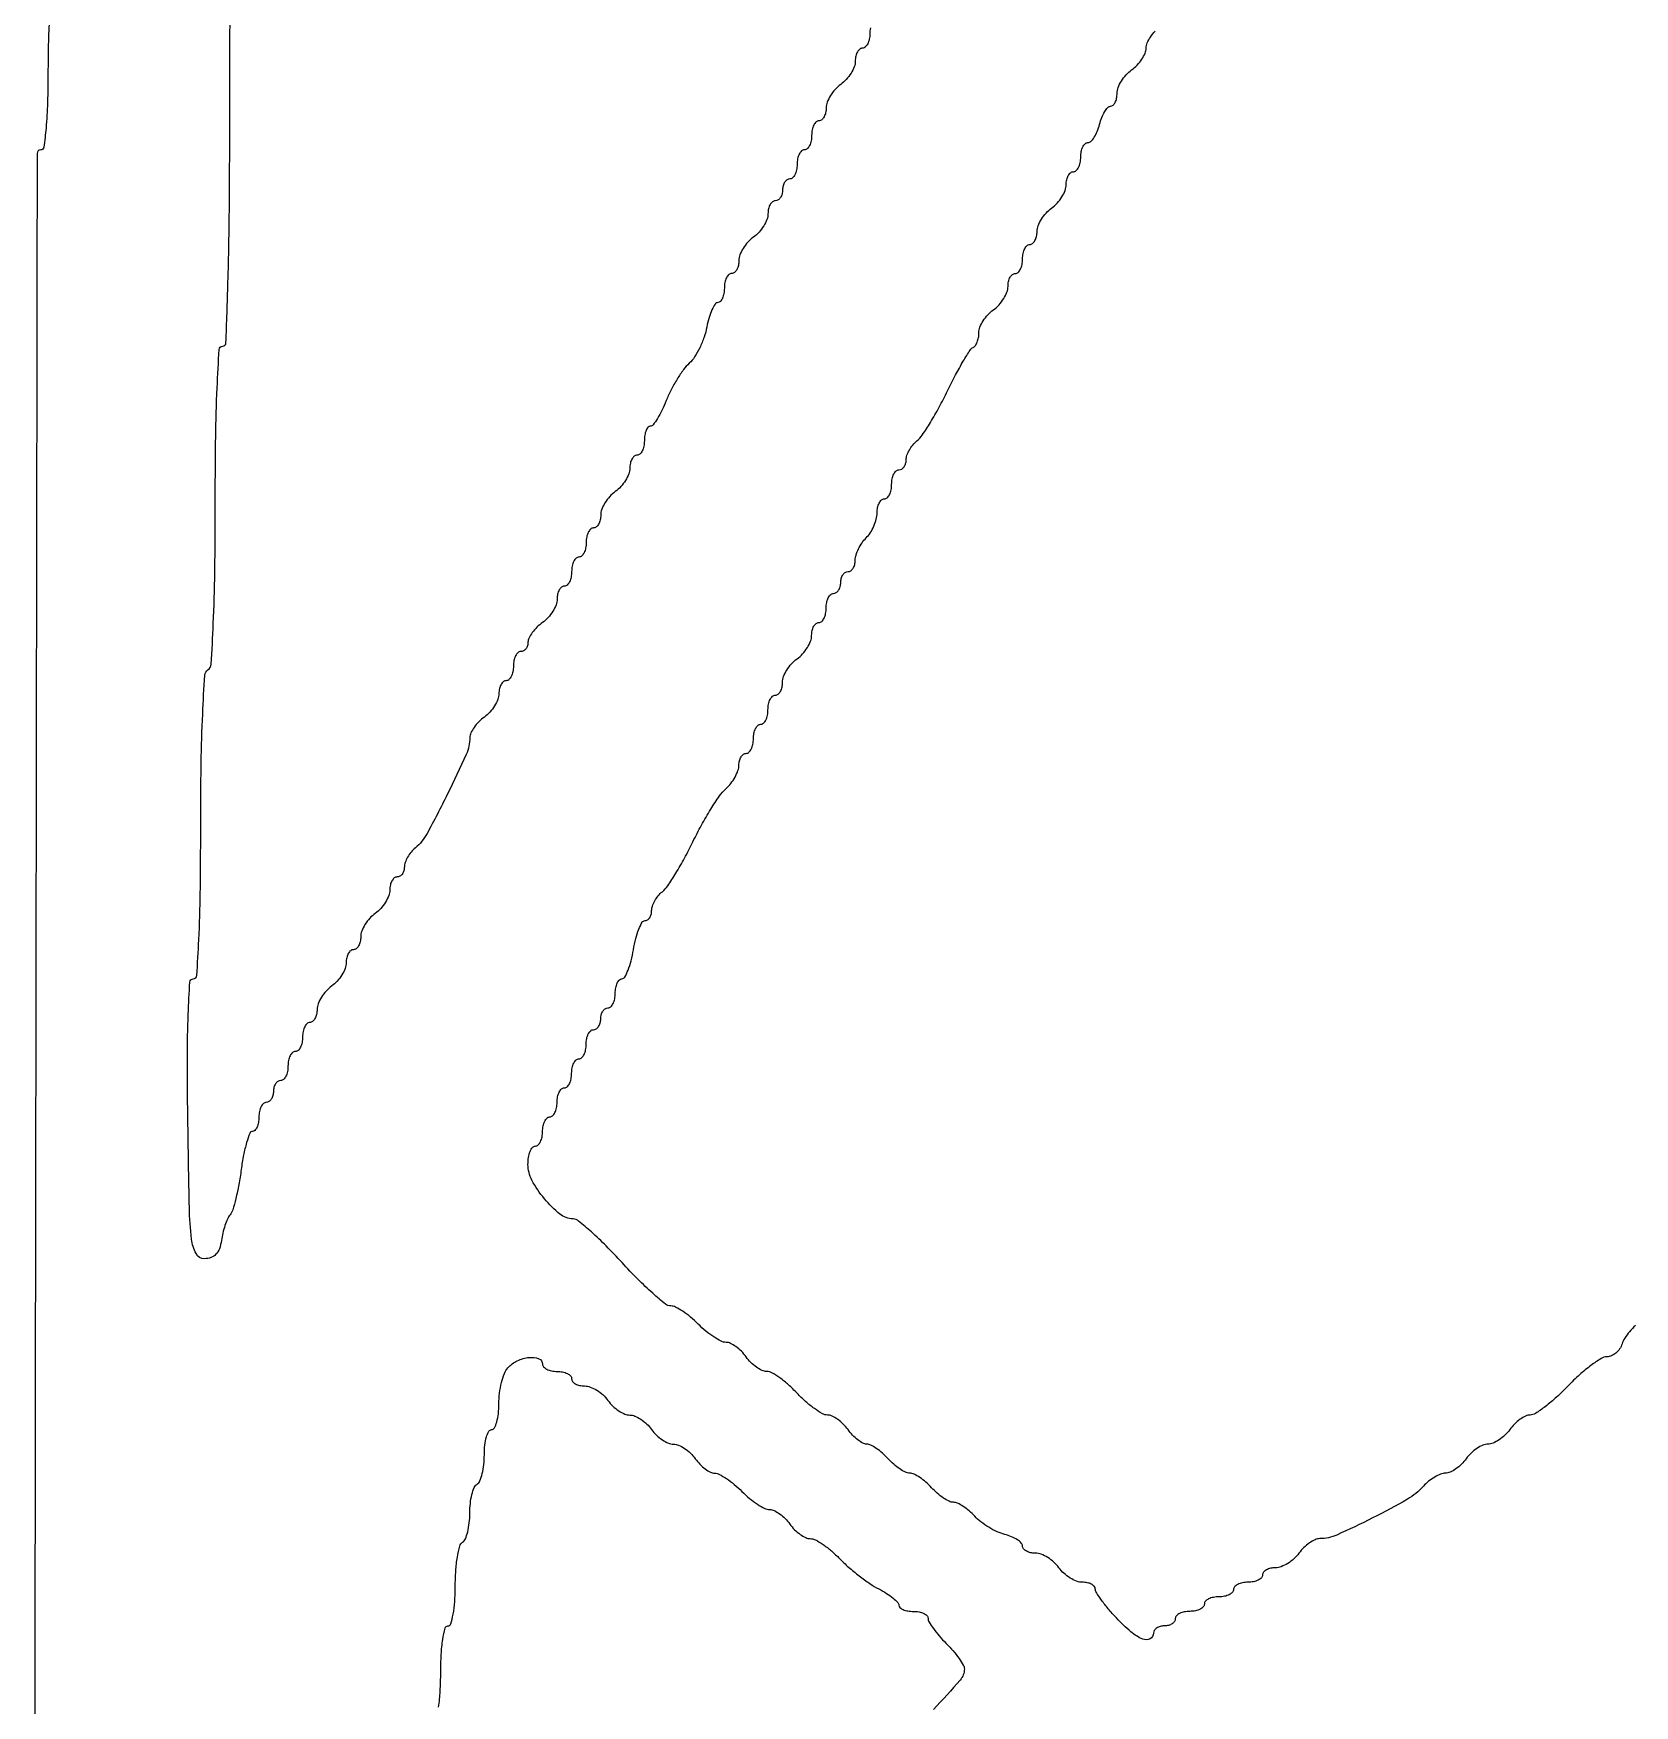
# Model space of a CAD drawing. Extents: x 70 to 555, y 314 to 2123.
# Drawn here: x 70 to 290.1, y 1663 to 1893 of the extents above; entities that cross this region are included whole.
import ezdxf

# ---------------------------------------------------------------- set-up
doc = ezdxf.new("R2010")
doc.units = 0

msp = doc.modelspace()

# ---------------------------------------------------------------- linework, layer by layer
for points in [[(72.272727, 1896, 0.015486), (72.064968, 1892.523566, 0.007181), (72, 1888, -0.007181), (71.935032, 1883.476434, -0.015486), (71.727273, 1880, -0.010792), (71.43167, 1877.377449, -0.375539), (71, 1877, 0.413763), (70.501511, 1876.502276, 0.000005), (70.25038, 1712.125, 0.000282), (70.057133, 1509.856089, 0.000098), (70, 1218.5, 0.000098)], [(70.25038, 724.875, 0.000005), (70.501511, 560.497724, 0.413763)], [(185.073693, 1893.765418, 0.048028), (185, 1893, -0.048028), (184.926307, 1892.234582, -0.068025), (184.70625, 1891.5875, -0.088204), (184.381882, 1891.151477, -0.191087), (184, 1891, 0.173062), (183.618433, 1890.863853, 0.093597), (183.29375, 1890.477348, 0.073949), (183.074067, 1889.901422, 0.054248), (183, 1889.220759, -0.091287), (182.855253, 1888.434551, -0.047927), (182.4125, 1887.540724, -0.045499), (181.765149, 1886.683198, -0.052224), (181, 1886, 0.052224), (180.234851, 1885.316802, 0.045499), (179.5875, 1884.459276, 0.047927), (179.144747, 1883.565449, 0.091287), (179, 1882.779241, -0.054248), (178.925933, 1882.098578, -0.073949), (178.70625, 1881.522652, -0.093597), (178.381567, 1881.136147, -0.173062), (178, 1881, 0.191087), (177.618118, 1880.848523, 0.088204), (177.29375, 1880.4125, 0.068025), (177.073693, 1879.765418, 0.048028), (177, 1879, -0.048028), (176.926307, 1878.234582, -0.068025), (176.70625, 1877.5875, -0.088204), (176.381882, 1877.151477, -0.191087), (176, 1877, 0.191087), (175.618118, 1876.848523, 0.088204), (175.29375, 1876.4125, 0.068025), (175.073693, 1875.765418, 0.048028), (175, 1875, -0.048028), (174.926307, 1874.234582, -0.068025), (174.70625, 1873.5875, -0.088204), (174.381882, 1873.151477, -0.191087), (174, 1873, 0.148195), (173.618646, 1872.884432, 0.098894), (173.29375, 1872.559375, 0.082425), (173.074694, 1872.073457, 0.064853), (173, 1871.5, -0.064853), (172.925306, 1870.926543, -0.082425), (172.70625, 1870.440625, -0.098894), (172.381354, 1870.115568, -0.148195), (172, 1870, 0.173062), (171.618433, 1869.863853, 0.093597), (171.29375, 1869.477348, 0.073949), (171.074067, 1868.901422, 0.054248), (171, 1868.220759, -0.091287), (170.855253, 1867.434551, -0.047927), (170.4125, 1866.540724, -0.045499), (169.765149, 1865.683198, -0.052224), (169, 1865, 0.052224), (168.234851, 1864.316802, 0.045499), (167.5875, 1863.459276, 0.047927), (167.144747, 1862.565449, 0.091287), (167, 1861.779241, -0.054248), (166.925933, 1861.098578, -0.073949), (166.70625, 1860.522652, -0.093597), (166.381567, 1860.136147, -0.173062), (166, 1860, 0.191087), (165.618118, 1859.848523, 0.088204), (165.29375, 1859.4125, 0.068025), (165.073693, 1858.765418, 0.048028), (165, 1858, -0.0425), (164.934799, 1857.234318, -0.062142), (164.738942, 1856.5875, -0.081598), (164.4511, 1856.149103, -0.209741), (164.111291, 1856, 0.252506), (163.728001, 1855.793252, 0.039279), (163.298328, 1855.012203, 0.03576), (162.898049, 1853.925531, 0.024003), (162.591733, 1852.637288, -0.036851), (162.219052, 1851.231335, -0.029774), (161.621758, 1849.787762, -0.030695), (160.905579, 1848.517006, -0.065255), (160.175561, 1847.65888, 0.050086), (159.393442, 1846.793918, 0.020652), (158.508782, 1845.483327, 0.020186), (157.668442, 1843.988339, 0.024458), (157.008472, 1842.521592, -0.018719), (156.41996, 1841.172504, -0.027162), (155.793678, 1840.034468, -0.025798), (155.20637, 1839.192334, -0.231569), (154.813354, 1839, 0.223848), (154.501972, 1838.853242, 0.076066), (154.238923, 1838.4125, 0.057859), (154.059499, 1837.765855, 0.038787), (154, 1837, -0.048028), (153.926307, 1836.234582, -0.068025), (153.70625, 1835.5875, -0.088204), (153.381882, 1835.151477, -0.191087), (153, 1835, 0.173062), (152.618433, 1834.863853, 0.093597), (152.29375, 1834.477348, 0.073949), (152.074067, 1833.901422, 0.054248), (152, 1833.220759, -0.091287), (151.855253, 1832.434551, -0.047927), (151.4125, 1831.540724, -0.045499), (150.765149, 1830.683198, -0.052224), (150, 1830, 0.052224), (149.234851, 1829.316802, 0.045499), (148.5875, 1828.459276, 0.047927), (148.144747, 1827.565449, 0.091287), (148, 1826.779241, -0.054248), (147.925933, 1826.098578, -0.073949), (147.70625, 1825.522652, -0.093597), (147.381567, 1825.136147, -0.173062), (147, 1825, 0.191087), (146.618118, 1824.848523, 0.088204), (146.29375, 1824.4125, 0.068025), (146.073693, 1823.765418, 0.048028), (146, 1823, -0.048028), (145.926307, 1822.234582, -0.068025), (145.70625, 1821.5875, -0.088204), (145.381882, 1821.151477, -0.191087), (145, 1821, 0.191087), (144.618118, 1820.848523, 0.088204), (144.29375, 1820.4125, 0.068025), (144.073693, 1819.765418, 0.048028), (144, 1819, -0.048028), (143.926307, 1818.234582, -0.068025), (143.70625, 1817.5875, -0.088204), (143.381882, 1817.151477, -0.191087), (143, 1817, 0.173062), (142.618433, 1816.863853, 0.093597), (142.29375, 1816.477348, 0.073949), (142.074067, 1815.901422, 0.054248), (142, 1815.220759, -0.091287), (141.855253, 1814.434551, -0.047927), (141.4125, 1813.540724, -0.045499), (140.765149, 1812.683198, -0.052224), (140, 1812, 0.038332), (139.234732, 1811.353917, 0.039803), (138.5875, 1810.606151, 0.043072), (138.139145, 1809.871239, 0.115942), (138, 1809.279241, -0.07663), (137.924656, 1808.790518, -0.089631), (137.70625, 1808.375777, -0.10076), (137.381366, 1808.098521, -0.127083), (137, 1808, 0.191087), (136.618118, 1807.848523, 0.088204), (136.29375, 1807.4125, 0.068025), (136.073693, 1806.765418, 0.048028), (136, 1806, -0.048028), (135.926307, 1805.234582, -0.068025), (135.70625, 1804.5875, -0.088204), (135.381882, 1804.151477, -0.191087), (135, 1804, 0.173062), (134.618433, 1803.863853, 0.093597), (134.29375, 1803.477348, 0.073949), (134.074067, 1802.901422, 0.054248), (134, 1802.220759, -0.091287), (133.855253, 1801.434551, -0.047927), (133.4125, 1800.540724, -0.045499), (132.765149, 1799.683198, -0.052224), (132, 1799, 0.041374), (131.234783, 1798.345959, 0.041345), (130.5875, 1797.57471, 0.04461), (130.140838, 1796.806093, 0.109753), (130, 1796.172208, -0.106008), (129.504588, 1793.861785, -0.009066), (126.90741, 1788.353394, -0.009559), (124.116141, 1782.963393, -0.09557), (122.51218, 1781.010108, 0.047835), (121.933579, 1780.428116, 0.041395), (121.444203, 1779.719109, 0.043469), (121.108577, 1778.995922, 0.087127), (121, 1778.377555, -0.070908), (120.924963, 1777.851101, -0.086403), (120.70625, 1777.404657, -0.100269), (120.381339, 1777.106184, -0.136626), (120, 1777, 0.173062), (119.618433, 1776.863853, 0.093597), (119.29375, 1776.477348, 0.073949), (119.074067, 1775.901422, 0.054248), (119, 1775.220759, -0.091287), (118.855253, 1774.434551, -0.047927), (118.4125, 1773.540724, -0.045499), (117.765149, 1772.683198, -0.052224), (117, 1772, 0.052224), (116.234851, 1771.316802, 0.045499), (115.5875, 1770.459276, 0.047927), (115.144747, 1769.565449, 0.091287), (115, 1768.779241, -0.054248), (114.925933, 1768.098578, -0.073949), (114.70625, 1767.522652, -0.093597), (114.381567, 1767.136147, -0.173062), (114, 1767, 0.173062), (113.618433, 1766.863853, 0.093597), (113.29375, 1766.477348, 0.073949), (113.074067, 1765.901422, 0.054248), (113, 1765.220759, -0.091287), (112.855253, 1764.434551, -0.047927), (112.4125, 1763.540724, -0.045499), (111.765149, 1762.683198, -0.052224), (111, 1762, 0.052224), (110.234851, 1761.316802, 0.045499), (109.5875, 1760.459276, 0.047927), (109.144747, 1759.565449, 0.091287), (109, 1758.779241, -0.054248), (108.925933, 1758.098578, -0.073949), (108.70625, 1757.522652, -0.093597), (108.381567, 1757.136147, -0.173062), (108, 1757, 0.191087), (107.618118, 1756.848523, 0.088204), (107.29375, 1756.4125, 0.068025), (107.073693, 1755.765418, 0.048028), (107, 1755, -0.048028), (106.926307, 1754.234582, -0.068025), (106.70625, 1753.5875, -0.088204), (106.381882, 1753.151477, -0.191087), (106, 1753, 0.191087), (105.618118, 1752.848523, 0.088204), (105.29375, 1752.4125, 0.068025), (105.073693, 1751.765418, 0.048028), (105, 1751, -0.048028), (104.926307, 1750.234582, -0.068025), (104.70625, 1749.5875, -0.088204), (104.381882, 1749.151477, -0.191087), (104, 1749, 0.148195), (103.618646, 1748.884432, 0.098894), (103.29375, 1748.559375, 0.082425), (103.074694, 1748.073457, 0.064853), (103, 1747.5, -0.064853), (102.925306, 1746.926543, -0.082425), (102.70625, 1746.440625, -0.098894), (102.381354, 1746.115568, -0.148195), (102, 1746, 0.191087), (101.618118, 1745.848523, 0.088204), (101.29375, 1745.4125, 0.068025), (101.073693, 1744.765418, 0.048028), (101, 1744, -0.041634), (100.936129, 1743.234277, -0.061167), (100.744094, 1742.5875, -0.08039), (100.462018, 1742.148618, -0.212914), (100.128831, 1742, 0.307982), (99.752774, 1741.744089, 0.021215), (99.309963, 1740.465156, 0.024378), (98.893162, 1738.77766, 0.01538), (98.56454, 1736.774998, -0.01216), (98.237646, 1734.699294, -0.015004), (97.828305, 1732.783747, -0.013415), (97.397265, 1731.210146, -0.098384), (97.031528, 1730.524998, 0.067437), (96.684648, 1729.961494, 0.023165), (96.33677, 1729.066718, 0.022536), (96.039971, 1728.032306, 0.02423), (95.845818, 1727, -0.051332), (95.571575, 1725.879481, -0.103111), (95.099207, 1725.105727, -0.119866), (94.411386, 1724.656453, -0.085209), (93.5, 1724.5, -0.280506), (92.351165, 1725.199553, -0.090099), (91.741546, 1727.190199, -0.024171), (91.441922, 1731.517509, -0.001673), (91.228407, 1743.75, -0.003553), (91.169521, 1752.160358, -0.009709), (91.285607, 1758.105682, -0.005137), (91.504695, 1762.553663, -0.396895), (91.978407, 1763, 0.395158), (92.456048, 1763.447339, 0.004188), (92.737804, 1768.374591, 0.008847), (92.939361, 1774.863282, 0.00334), (93, 1783.940983, -0.003666), (93.064115, 1792.684644, -0.007922), (93.269317, 1799.408659, -0.003483), (93.554633, 1804.754908, -0.243906), (94, 1805.5, 0.244708), (94.447439, 1806.251138, 0.003239), (94.731564, 1811.841886, 0.007602), (94.936202, 1818.873359, 0.003473), (95, 1828.059017, -0.003257), (95.061006, 1837.424369, -0.00813), (95.261394, 1844.264754, -0.003401), (95.539134, 1849.565619, -0.396993), (96, 1850, 0.403851), (96.473392, 1850.456874, 0.001526), (96.742647, 1858.75, 0.005325), (96.940414, 1869.294378, 0.002026), (97, 1884, -0.002026), (97.059586, 1898.705622, -0.005325)], [(290.277762, 1715.332217, 0.030532), (289.458563, 1714.464329, 0.031468), (288.797942, 1713.563177, 0.06568), (288.429139, 1712.776738, -0.071803), (288.100495, 1712.097591, -0.067254), (287.587015, 1711.521917, -0.071492), (286.973993, 1711.132962, -0.106058), (286.354212, 1711, 0.139505), (285.544803, 1710.769685, 0.0218), (284.158119, 1709.825, 0.022821), (282.582198, 1708.531575, 0.018125), (281, 1707, -0.01632), (279.429014, 1705.468259, -0.021127), (277.886934, 1704.175, -0.019418), (276.540773, 1703.220481, -0.145502), (275.79916, 1703, 0.111353), (275.176457, 1702.85958, 0.044231), (274.41688, 1702.4125, 0.040952), (273.651912, 1701.76523, 0.040564), (273, 1701, -0.046192), (272.333162, 1700.234835, -0.043436), (271.524124, 1699.5875, -0.046457), (270.700861, 1699.142914, -0.100918), (270, 1699, 0.100918), (269.299139, 1698.857086, 0.046457), (268.475876, 1698.4125, 0.043436), (267.666838, 1697.765165, 0.046192), (267, 1697, -0.042098), (266.344051, 1696.234793, -0.041686), (265.567169, 1695.5875, -0.044932), (264.790435, 1695.141194, -0.108353), (264.146536, 1695, 0.095131), (263.490768, 1694.874093, 0.039004), (262.674269, 1694.472249, 0.036785), (261.840411, 1693.890869, 0.03889), (261.117295, 1693.203401, -0.079264), (258.914878, 1691.423579, -0.013333), (254.129033, 1688.841212, -0.011915), (249.208799, 1686.498861, -0.105511), (246.871088, 1686, 0.107409), (246.220321, 1685.858573, 0.045142), (245.438008, 1685.4125, 0.041914), (244.65726, 1684.765201, 0.042594), (244, 1684, -0.052224), (243.316802, 1683.234851, -0.045499), (242.459276, 1682.5875, -0.047927), (241.565449, 1682.144747, -0.091287), (240.779241, 1682, 0.054248), (240.098578, 1681.925933, 0.073949), (239.522652, 1681.70625, 0.093597), (239.136147, 1681.381567, 0.173062), (239, 1681, -0.191087), (238.848523, 1680.618118, -0.088204), (238.4125, 1680.29375, -0.068025), (237.765418, 1680.073693, -0.048028), (237, 1680, 0.048028), (236.234582, 1679.926307, 0.068025), (235.5875, 1679.70625, 0.088204), (235.151477, 1679.381882, 0.191087), (235, 1679, -0.191087), (234.848523, 1678.618118, -0.088204), (234.4125, 1678.29375, -0.068025), (233.765418, 1678.073693, -0.048028), (233, 1678, 0.048028), (232.234582, 1677.926307, 0.068025), (231.5875, 1677.70625, 0.088204), (231.151477, 1677.381882, 0.191087), (231, 1677, -0.191087), (230.848523, 1676.618118, -0.088204), (230.4125, 1676.29375, -0.068025), (229.765418, 1676.073693, -0.048028), (229, 1676, 0.048028), (228.234582, 1675.926307, 0.068025), (227.5875, 1675.70625, 0.088204), (227.151477, 1675.381882, 0.191087), (227, 1675, -0.148195), (226.884432, 1674.618646, -0.098894), (226.559375, 1674.29375, -0.082425), (226.073457, 1674.074694, -0.064853), (225.5, 1674, 0.064853), (224.926543, 1673.925306, 0.082425), (224.440625, 1673.70625, 0.098894), (224.115568, 1673.381354, 0.148195), (224, 1673, -0.279112), (223.530727, 1672.224835, -0.22197), (222.534566, 1672.179776, -0.079886), (220.907462, 1673.179803, -0.027235), (218.90121, 1675.105755, -0.0133), (217.790097, 1676.3605, -0.017666), (216.85223, 1677.561879, -0.015077), (216.148434, 1678.596476, -0.142759), (216, 1679.105755, 0.190276), (215.865167, 1679.447236, 0.08847), (215.477348, 1679.737316, 0.068287), (214.90168, 1679.934086, 0.048288), (214.220759, 1680, -0.091287), (213.434551, 1680.144747, -0.047927), (212.540724, 1680.5875, -0.045499), (211.683198, 1681.234851, -0.052224), (211, 1682, 0.052224), (210.316802, 1682.765149, 0.045499), (209.459276, 1683.4125, 0.047927), (208.565449, 1683.855253, 0.091287), (207.779241, 1684, -0.05317), (207.098531, 1684.072592, -0.072975), (206.522652, 1684.288153, -0.092801), (206.135963, 1684.60661, -0.175981), (206, 1684.980948, 0.193383), (205.831491, 1685.400342, 0.056718), (205.287244, 1685.852633, 0.047813), (204.502452, 1686.265717, 0.035779), (203.573596, 1686.570885, -0.046429), (202.518582, 1686.942534, -0.028391), (201.352177, 1687.562064, -0.028318), (200.257099, 1688.313884, -0.044272), (199.418609, 1689.089937, 0.0311), (198.669354, 1689.820915, 0.032856), (197.848227, 1690.438919, 0.034821), (197.074903, 1690.871361, 0.110513), (196.5, 1691, -0.113615), (195.920471, 1691.133409, -0.033884), (195.127865, 1691.5875, -0.032062), (194.280387, 1692.234575, -0.029765), (193.5, 1693, 0.029765), (192.719613, 1693.765425, 0.032062), (191.872135, 1694.4125, 0.033884), (191.079529, 1694.866591, 0.113615), (190.5, 1695, -0.113615), (189.920471, 1695.133409, -0.033884), (189.127865, 1695.5875, -0.032062), (188.280387, 1696.234575, -0.029765), (187.5, 1697, 0.028188), (186.724478, 1697.765463, 0.031068), (185.891456, 1698.4125, 0.032673), (185.118795, 1698.868286, 0.117443), (184.565772, 1699, -0.126007), (184.034929, 1699.135938, -0.040203), (183.348322, 1699.5875, -0.037202), (182.634566, 1700.234632, -0.033869), (182, 1701, 0.041141), (181.346572, 1701.765221, 0.041233), (180.577131, 1702.4125, 0.044503), (179.811118, 1702.85928, 0.11021), (179.180451, 1703, -0.129236), (178.472788, 1703.186019, -0.027097), (177.384005, 1703.88125, -0.026729), (176.174, 1704.851562, -0.022526), (175, 1706, 0.022526), (173.826, 1707.148438, 0.026729), (172.615995, 1708.11875, 0.027097), (171.527212, 1708.813981, 0.129236), (170.819549, 1709, -0.11021), (170.188882, 1709.14072, -0.044503), (169.422869, 1709.5875, -0.041233), (168.653428, 1710.234779, -0.041141), (168, 1711, 0.039628), (167.350538, 1711.765245, 0.040482), (166.592798, 1712.4125, 0.043766), (165.843602, 1712.860091, 0.113243), (165.233786, 1713, -0.11707), (164.562041, 1713.159467, -0.028202), (163.563845, 1713.734375, -0.027424), (162.463436, 1714.54307, -0.024203), (161.409091, 1715.5, 0.023212), (160.358893, 1716.456968, 0.026713), (159.270866, 1717.265625, 0.02727), (158.289128, 1717.842447, 0.11974), (157.640664, 1718, -0.172113), (156.900806, 1718.262453, -0.011325), (155.147978, 1719.752136, -0.015357), (153.110933, 1721.679664, -0.01081), (150.936119, 1723.96472, 0.01076), (148.759366, 1726.252271, 0.015174), (146.71632, 1728.187667, 0.01129), (144.957301, 1729.685641, 0.165387), (144.204545, 1729.96472, -0.164761), (142.384945, 1730.636805, -0.049684), (140.259476, 1732.738154, -0.049886), (138.54458, 1735.287649, -0.123735), (138, 1737.454545, -0.037431), (138.073077, 1738.429348, -0.056229), (138.29375, 1739.252273, -0.073811), (138.616952, 1739.814552, -0.229337), (139, 1740, 0.191087), (139.381882, 1740.151477, 0.088204), (139.70625, 1740.5875, 0.068025), (139.926307, 1741.234582, 0.048028), (140, 1742, -0.048028), (140.073693, 1742.765418, -0.068025), (140.29375, 1743.4125, -0.088204), (140.618118, 1743.848523, -0.191087), (141, 1744, 0.191087), (141.381882, 1744.151477, 0.088204), (141.70625, 1744.5875, 0.068025), (141.926307, 1745.234582, 0.048028), (142, 1746, -0.048028), (142.073693, 1746.765418, -0.068025), (142.29375, 1747.4125, -0.088204), (142.618118, 1747.848523, -0.191087), (143, 1748, 0.191087), (143.381882, 1748.151477, 0.088204), (143.70625, 1748.5875, 0.068025), (143.926307, 1749.234582, 0.048028), (144, 1750, -0.048028), (144.073693, 1750.765418, -0.068025), (144.29375, 1751.4125, -0.088204), (144.618118, 1751.848523, -0.191087), (145, 1752, 0.191087), (145.381882, 1752.151477, 0.088204), (145.70625, 1752.5875, 0.068025), (145.926307, 1753.234582, 0.048028), (146, 1754, -0.048028), (146.073693, 1754.765418, -0.068025), (146.29375, 1755.4125, -0.088204), (146.618118, 1755.848523, -0.191087), (147, 1756, 0.148195), (147.381354, 1756.115568, 0.098894), (147.70625, 1756.440625, 0.082425), (147.925306, 1756.926543, 0.064853), (148, 1757.5, -0.064853), (148.074694, 1758.073457, -0.082425), (148.29375, 1758.559375, -0.098894), (148.618646, 1758.884432, -0.148195), (149, 1759, 0.191087), (149.381882, 1759.151477, 0.088204), (149.70625, 1759.5875, 0.068025), (149.926307, 1760.234582, 0.048028), (150, 1761, -0.043658), (150.066979, 1761.765628, -0.063423), (150.26793, 1762.4125, -0.083138), (150.563458, 1762.850302, -0.20561), (150.912102, 1763, 0.271692), (151.306089, 1763.231149, 0.032949), (151.754789, 1764.175, 0.031813), (152.174879, 1765.467322, 0.020833), (152.5, 1767, -0.020833), (152.825121, 1768.532678, -0.031813), (153.245211, 1769.825, -0.032949), (153.693911, 1770.768851, -0.271692), (154.087898, 1771, 0.149152), (154.435735, 1771.106122, 0.098746), (154.73207, 1771.404657, 0.082095), (154.931896, 1771.850895, 0.064389), (155, 1772.377555, -0.085583), (155.106281, 1772.993931, -0.04367), (155.433878, 1773.71054, -0.041695), (155.911874, 1774.410114, -0.04887), (156.477032, 1774.980938, 0.069989), (157.210422, 1775.786846, 0.012412), (158.321056, 1777.505372, 0.013215), (159.528299, 1779.601698, 0.011563), (160.680432, 1781.853383, -0.013101), (161.856087, 1784.133721, -0.013675), (163.133682, 1786.316387, -0.013454), (164.337454, 1788.1385, -0.056847), (165.203401, 1789.117295, 0.044459), (165.890872, 1789.856707, 0.03881), (166.472249, 1790.739117, 0.040746), (166.871872, 1791.625535, 0.085733), (167, 1792.367295, -0.059344), (167.074371, 1792.991699, -0.078271), (167.29375, 1793.520393, -0.096675), (167.618574, 1793.874498, -0.160289), (168, 1794, 0.191087), (168.381882, 1794.151477, 0.088204), (168.70625, 1794.5875, 0.068025), (168.926307, 1795.234582, 0.048028), (169, 1796, -0.048028), (169.073693, 1796.765418, -0.068025), (169.29375, 1797.4125, -0.088204), (169.618118, 1797.848523, -0.191087), (170, 1798, 0.191087), (170.381882, 1798.151477, 0.088204), (170.70625, 1798.5875, 0.068025), (170.926307, 1799.234582, 0.048028), (171, 1800, -0.048028), (171.073693, 1800.765418, -0.068025), (171.29375, 1801.4125, -0.088204), (171.618118, 1801.848523, -0.191087), (172, 1802, 0.173062), (172.381567, 1802.136147, 0.093597), (172.70625, 1802.522652, 0.073949), (172.925933, 1803.098578, 0.054248), (173, 1803.779241, -0.091287), (173.144747, 1804.565449, -0.047927), (173.5875, 1805.459276, -0.045499), (174.234851, 1806.316802, -0.052224), (175, 1807, 0.052224), (175.765149, 1807.683198, 0.045499), (176.4125, 1808.540724, 0.047927), (176.855253, 1809.434551, 0.091287), (177, 1810.220759, -0.054248), (177.074067, 1810.901422, -0.073949), (177.29375, 1811.477348, -0.093597), (177.618433, 1811.863853, -0.173062), (178, 1812, 0.191087), (178.381882, 1812.151477, 0.088204), (178.70625, 1812.5875, 0.068025), (178.926307, 1813.234582, 0.048028), (179, 1814, -0.048028), (179.073693, 1814.765418, -0.068025), (179.29375, 1815.4125, -0.088204), (179.618118, 1815.848523, -0.191087), (180, 1816, 0.148195), (180.381354, 1816.115568, 0.098894), (180.70625, 1816.440625, 0.082425), (180.925306, 1816.926543, 0.064853), (181, 1817.5, -0.064853), (181.074694, 1818.073457, -0.082425), (181.29375, 1818.559375, -0.098894), (181.618646, 1818.884432, -0.148195), (182, 1819, 0.154765), (182.381386, 1819.120948, 0.09778), (182.70625, 1819.461607, 0.080164), (182.925485, 1819.97055, 0.061768), (183, 1820.571429, -0.075276), (183.107533, 1821.281635, -0.03846), (183.440625, 1822.121875, -0.037117), (183.925927, 1822.953005, -0.045706), (184.5, 1823.642857, 0.054664), (185.074273, 1824.358587, 0.038656), (185.559375, 1825.26875, 0.039128), (185.890877, 1826.223487, 0.064082), (186, 1827.071429, -0.049879), (186.073804, 1827.809424, -0.069864), (186.29375, 1828.433482, -0.090018), (186.618232, 1828.853387, -0.185417), (187, 1829, 0.191087), (187.381882, 1829.151477, 0.088204), (187.70625, 1829.5875, 0.068025), (187.926307, 1830.234582, 0.048028), (188, 1831, -0.048028), (188.073693, 1831.765418, -0.068025), (188.29375, 1832.4125, -0.088204), (188.618118, 1832.848523, -0.191087), (189, 1833, 0.136626), (189.381339, 1833.106184, 0.100269), (189.70625, 1833.404657, 0.086403), (189.924963, 1833.851101, 0.070908), (190, 1834.377555, -0.085583), (190.106281, 1834.993931, -0.04367), (190.433878, 1835.71054, -0.041695), (190.911874, 1836.410114, -0.04887), (191.477032, 1836.980938, 0.069778), (192.210956, 1837.786752, 0.012362), (193.323945, 1839.505372, 0.013166), (194.534369, 1841.601697, 0.01152), (195.690268, 1843.853383, -0.008343), (196.795739, 1846.040925, -0.011947), (197.853824, 1847.939223, -0.00791), (198.792271, 1849.476045, -0.152675), (199.213236, 1849.833333, 0.144999), (199.515153, 1850.081877, 0.056108), (199.768888, 1850.566923, 0.049419), (199.941815, 1851.189063, 0.043115), (200, 1851.862574, -0.094722), (200.144143, 1852.616617, -0.047473), (200.5875, 1853.483755, -0.044795), (201.234851, 1854.32297, -0.049967), (202, 1855, 0.052224), (202.765149, 1855.683198, 0.045499), (203.4125, 1856.540724, 0.047927), (203.855253, 1857.434551, 0.091287), (204, 1858.220759, -0.054248), (204.074067, 1858.901422, -0.073949), (204.29375, 1859.477348, -0.093597), (204.618433, 1859.863853, -0.173062), (205, 1860, 0.191087), (205.381882, 1860.151477, 0.088204), (205.70625, 1860.5875, 0.068025), (205.926307, 1861.234582, 0.048028), (206, 1862, -0.048028), (206.073693, 1862.765418, -0.068025), (206.29375, 1863.4125, -0.088204), (206.618118, 1863.848523, -0.191087), (207, 1864, 0.173062), (207.381567, 1864.136147, 0.093597), (207.70625, 1864.522652, 0.073949), (207.925933, 1865.098578, 0.054248), (208, 1865.779241, -0.091287), (208.144747, 1866.565449, -0.047927), (208.5875, 1867.459276, -0.045499), (209.234851, 1868.316802, -0.052224), (210, 1869, 0.052224), (210.765149, 1869.683198, 0.045499), (211.4125, 1870.540724, 0.047927), (211.855253, 1871.434551, 0.091287), (212, 1872.220759, -0.054248), (212.074067, 1872.901422, -0.073949), (212.29375, 1873.477348, -0.093597), (212.618433, 1873.863853, -0.173062), (213, 1874, 0.191087), (213.381882, 1874.151477, 0.088204), (213.70625, 1874.5875, 0.068025), (213.926307, 1875.234582, 0.048028), (214, 1876, -0.047078), (214.072234, 1876.765464, -0.067056), (214.288153, 1877.4125, -0.087199), (214.606276, 1877.848854, -0.194105), (214.980948, 1878, 0.196992), (215.401511, 1878.172385, 0.05533), (215.858059, 1878.734375, 0.046776), (216.277157, 1879.542915, 0.034719), (216.589356, 1880.5, -0.031538), (216.894893, 1881.457251, -0.043524), (217.294405, 1882.265625, -0.050787), (217.722675, 1882.831931, -0.208396), (218.108408, 1883, 0.190741), (218.448885, 1883.134789, 0.088318), (218.738095, 1883.522652, 0.068137), (218.93429, 1884.098314, 0.048139), (219, 1884.779241, -0.091287), (219.144747, 1885.565449, -0.047927), (219.5875, 1886.459276, -0.045499), (220.234851, 1887.316802, -0.052224), (221, 1888, 0.046192), (221.765165, 1888.666838, 0.043436), (222.4125, 1889.475876, 0.046457), (222.857086, 1890.299139, 0.100918), (223, 1891, -0.100918), (223.142914, 1891.700861, -0.046457), (223.5875, 1892.524124, -0.043436), (224.234835, 1893.333162, -0.046192)], [(125.70625, 1662.828525, 0.020711), (125.927252, 1665.046572, 0.014475), (126, 1667.559017, -0.014034), (126.070479, 1670.069583, -0.024479), (126.288814, 1672.139754, -0.022248), (126.600091, 1673.687125, -0.344703), (127, 1674, 0.331172), (127.390894, 1674.290799, 0.027462), (127.70625, 1675.598289, 0.028158), (127.927848, 1677.35528, 0.017292), (128, 1679.440983, -0.017115), (128.072902, 1681.570094, -0.023783), (128.29375, 1683.465225, -0.021638), (128.60908, 1684.967949, -0.194165), (129, 1685.5, 0.158284), (129.38656, 1685.955916, 0.036095), (129.70625, 1686.929939, 0.033884), (129.926564, 1688.159953, 0.02738), (130, 1689.5, -0.02738), (130.073436, 1690.840047, -0.033884), (130.29375, 1692.070061, -0.036095), (130.61344, 1693.044084, -0.158284), (131, 1693.5, 0.159713), (131.386693, 1693.95866, 0.035556), (131.70625, 1694.947275, 0.033489), (131.926586, 1696.196361, 0.026918), (132, 1697.559017, -0.027497), (132.072564, 1698.877484, -0.043243), (132.29375, 1699.989211, -0.053437), (132.614478, 1700.770364, -0.275259), (133, 1701, 0.279379), (133.385814, 1701.233828, 0.051525), (133.70625, 1702.040523, 0.042121), (133.927474, 1703.184901, 0.026698), (134, 1704.542206, -0.031516), (134.092133, 1706.002467, -0.030199), (134.367188, 1707.460943, -0.031617), (134.768976, 1708.715273, -0.087394), (135.25, 1709.504169, -0.102268), (136.524525, 1710.463193, -0.084509), (138.164716, 1710.921771, -0.118039), (139.485794, 1710.747737, -0.310658), (140, 1710, 0.191087), (140.151477, 1709.618118, 0.088204), (140.5875, 1709.29375, 0.068025), (141.234582, 1709.073693, 0.048028), (142, 1709, -0.048028), (142.765418, 1708.926307, -0.068025), (143.4125, 1708.70625, -0.088204), (143.848523, 1708.381882, -0.191087), (144, 1708, 0.173062), (144.136147, 1707.618433, 0.093597), (144.522652, 1707.29375, 0.073949), (145.098578, 1707.074067, 0.054248), (145.779241, 1707, -0.091287), (146.565449, 1706.855253, -0.047927), (147.459276, 1706.4125, -0.045499), (148.316802, 1705.765149, -0.052224), (149, 1705, 0.046192), (149.666838, 1704.234835, 0.043436), (150.475876, 1703.5875, 0.046457), (151.299139, 1703.142914, 0.100918), (152, 1703, -0.100918), (152.700861, 1702.857086, -0.046457), (153.524124, 1702.4125, -0.043436), (154.333162, 1701.765165, -0.046192), (155, 1701, 0.046192), (155.666838, 1700.234835, 0.043436), (156.475876, 1699.5875, 0.046457), (157.299139, 1699.142914, 0.100918), (158, 1699, -0.100918), (158.700861, 1698.857086, -0.046457), (159.524124, 1698.4125, -0.043436), (160.333162, 1697.765165, -0.046192), (161, 1697, 0.03703), (161.642704, 1696.234706, 0.039087), (162.380497, 1695.5875, 0.042315), (163.101172, 1695.138308, 0.118751), (163.675305, 1695, -0.121431), (164.309351, 1694.84371, -0.026668), (165.281041, 1694.265625, -0.026259), (166.361445, 1693.456993, -0.022599), (167.409091, 1692.5, 0.024203), (168.463436, 1691.54307, 0.027424), (169.563845, 1690.734375, 0.028202), (170.562041, 1690.159467, 0.11707), (171.233786, 1690, -0.113243), (171.843602, 1689.860091, -0.043766), (172.592798, 1689.4125, -0.040482), (173.350538, 1688.765245, -0.039628), (174, 1688, 0.041141), (174.653428, 1687.234779, 0.041233), (175.422869, 1686.5875, 0.044503), (176.188882, 1686.14072, 0.11021), (176.819549, 1686, -0.122213), (177.520417, 1685.826093, -0.028122), (178.571577, 1685.192178, -0.027432), (179.732654, 1684.302638, -0.023779), (180.84879, 1683.249966, 0.021574), (182.064486, 1682.09323, 0.015017), (183.52902, 1680.890939, 0.015178), (185.006634, 1679.820383, 0.030081), (186.25, 1679.080986, -0.022237), (187.303134, 1678.476861, -0.030119), (188.192187, 1677.834744, -0.030558), (188.836719, 1677.238119, -0.193067), (189, 1676.83102, 0.220429), (189.147372, 1676.512979, 0.077443), (189.5875, 1676.244112, 0.058885), (190.234185, 1676.060833, 0.039655), (191, 1676, -0.045764), (191.765527, 1675.929785, -0.065687), (192.4125, 1675.719602, -0.085722), (192.84936, 1675.41014, -0.198404), (193, 1675.045455, 0.136446), (193.143152, 1674.530648, 0.021006), (193.734375, 1673.636932, 0.022135), (194.542763, 1672.618051, 0.017608), (195.5, 1671.590909, -0.018763), (196.457174, 1670.559069, -0.02316), (197.265625, 1669.526046, -0.022435), (197.853287, 1668.614979, -0.132774), (198, 1668.072226, -0.181474), (197.426547, 1666.544268, -0.009033), (193.767175, 1662.505431, -0.008613)]]:
    msp.add_lwpolyline(points, format="xyb")

doc.saveas('drawing.dxf')
